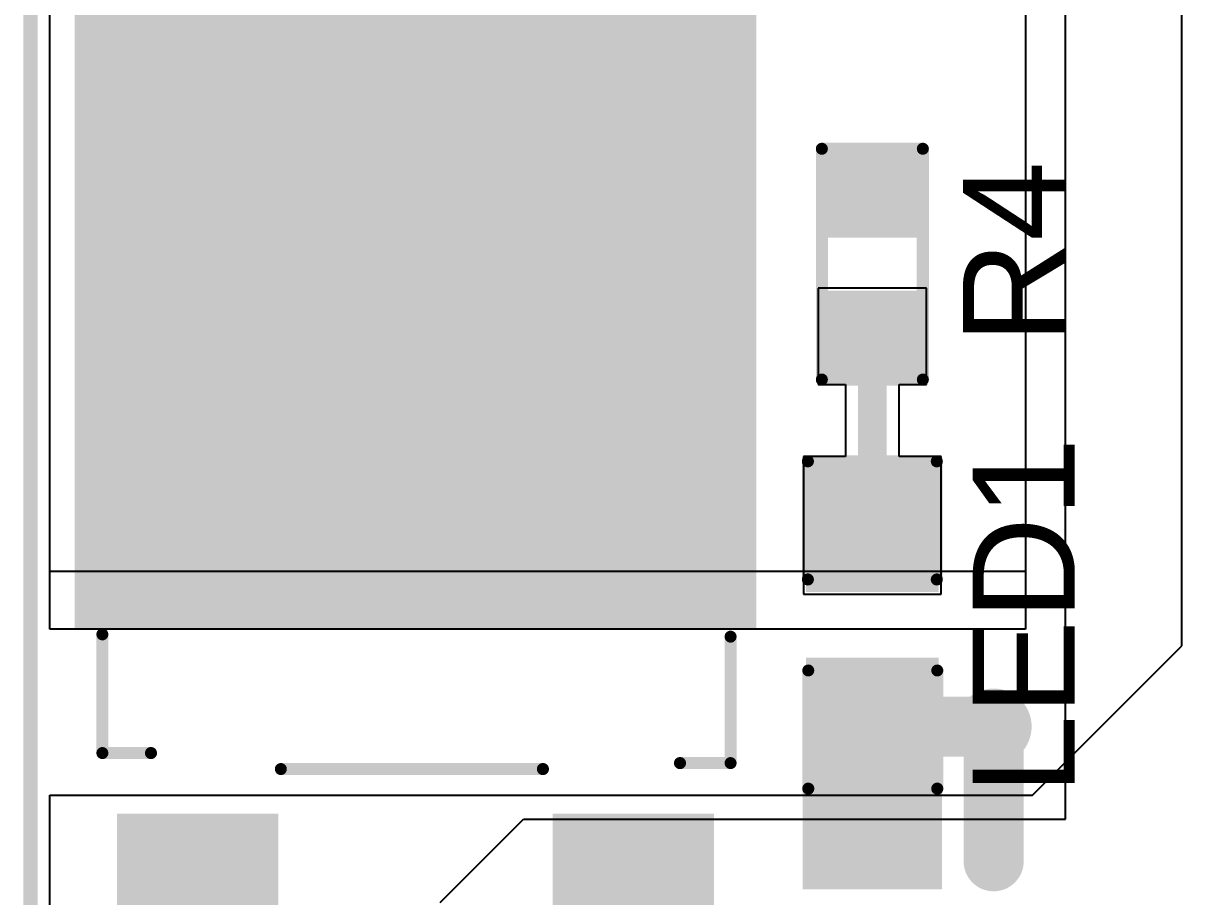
# Model space of a CAD drawing. Header units: millimetres. Extents: x -3 to 5381, y -54 to 5355.
# Drawn here: x -3.08 to 9.16, y -14.08 to -4.85 of the extents above; entities that cross this region are included whole.
import ezdxf

# ---------------------------------------------------------------- set-up
doc = ezdxf.new("R2010")
doc.units = ezdxf.units.MM
for name, color, linetype in [('BottomLayer', 5, 'Continuous'), ('BottomSolder', 6, 'Continuous'), ('Mechanical2', 216, 'Continuous'), ('TopLayer', 1, 'Continuous'), ('TopOverlay', 2, 'Continuous'), ('TopPaste', 8, 'Continuous'), ('TopSolder', 216, 'Continuous'), ('ViaHoleLayer', 16, 'Continuous')]:
    doc.layers.add(name, color=color, linetype=linetype)
doc.styles.add('Arial', font='arial.ttf', dxfattribs={"height": 0.2})

# ---------------------------------------------------------------- blocks, each defined once
blk = doc.blocks.new('R___0603_23')
at = {"layer": 'TopLayer'}
for points in [[(-0.381, 0.4445), (-0.381, -0.4445), (-1.143, -0.4445), (-1.143, 0.4445)], [(1.143, 0.4445), (1.143, -0.4445), (0.381, -0.4445), (0.381, 0.4445)]]:
    blk.add_hatch(color=1, dxfattribs=at).paths.add_polyline_path(points)
at = {"layer": 'TopPaste'}
for points in [[(-0.381, 0.4445), (-0.381, -0.4445), (-1.143, -0.4445), (-1.143, 0.4445)], [(1.143, 0.4445), (1.143, -0.4445), (0.381, -0.4445), (0.381, 0.4445)]]:
    blk.add_hatch(color=8, dxfattribs=at).paths.add_polyline_path(points)
at = {"layer": 'TopSolder'}
for points in [[(-0.2794, 0.5461), (-0.2794, -0.5461), (-1.2446, -0.5461), (-1.2446, 0.5461)], [(1.2446, 0.5461), (1.2446, -0.5461), (0.2794, -0.5461), (0.2794, 0.5461)]]:
    blk.add_hatch(color=216, dxfattribs=at).paths.add_polyline_path(points)
at = {"layer": 'TopOverlay', "const_width": 0.127}
for points in [[(-1.2192, 0.5334), (-1.2192, -0.5334)], [(-1.2192, 0.5334), (1.2192, 0.5334)], [(1.2192, 0.5334), (1.2192, -0.5334)], [(-1.2192, -0.5334), (1.2192, -0.5334)]]:
    blk.add_lwpolyline(points, dxfattribs=at)
at = {"layer": 'TopOverlay', "const_width": 0.0635}
for points in [[(-1.25095, 0.5334, 1), (-1.18745, 0.5334, 1)], [(-1.25095, 0.5334, 1), (-1.18745, 0.5334, 1)], [(1.18745, 0.5334, 1), (1.25095, 0.5334, 1)], [(1.18745, 0.5334, 1), (1.25095, 0.5334, 1)], [(-1.25095, -0.5334, 1), (-1.18745, -0.5334, 1)], [(-1.25095, -0.5334, 1), (-1.18745, -0.5334, 1)], [(1.18745, -0.5334, 1), (1.25095, -0.5334, 1)], [(1.18745, -0.5334, 1), (1.25095, -0.5334, 1)]]:
    blk.add_lwpolyline(points, format="xyb", close=True, dxfattribs=at)
blk = doc.blocks.new('TO_252_2L_29')
at = {"layer": 'TopLayer'}
for points in [[(-3.5, 6.95), (3.5, 6.95), (3.5, -0.05), (-3.5, -0.05)], [(-3.05, -2.2), (-1.55, -2.2), (-1.55, -4.7), (-3.05, -4.7)], [(1.55, -2.2), (3.05, -2.2), (3.05, -4.7), (1.55, -4.7)]]:
    blk.add_hatch(color=1, dxfattribs=at).paths.add_polyline_path(points)
at = {"layer": 'TopPaste'}
for points in [[(-3.5, 6.95), (3.5, 6.95), (3.5, -0.05), (-3.5, -0.05)], [(-3.05, -2.2), (-1.55, -2.2), (-1.55, -4.7), (-3.05, -4.7)], [(1.55, -2.2), (3.05, -2.2), (3.05, -4.7), (1.55, -4.7)]]:
    blk.add_hatch(color=8, dxfattribs=at).paths.add_polyline_path(points)
at = {"layer": 'TopSolder'}
for points in [[(-3.602, 7.052), (3.602, 7.052), (3.602, -0.152), (-3.602, -0.152)], [(-3.152, -2.098), (-1.448, -2.098), (-1.448, -4.802), (-3.152, -4.802)], [(1.448, -2.098), (3.152, -2.098), (3.152, -4.802), (1.448, -4.802)]]:
    blk.add_hatch(color=216, dxfattribs=at).paths.add_polyline_path(points)
at = {"layer": 'TopOverlay', "const_width": 0.127}
for points in [[(-3.308, -1.457), (-3.308, -0.203)], [(3.329, -1.563), (3.329, -0.227)], [(-3.308, -1.457), (-2.794, -1.457)], [(-1.422, -1.626), (1.346, -1.626)], [(2.794, -1.563), (3.329, -1.563)], [(-3.353, -3.277), (-3.226, -3.404)], [(-3.353, -3.531), (-3.353, -3.277)], [(-3.353, -3.531), (-3.226, -3.404)]]:
    blk.add_lwpolyline(points, dxfattribs=at)
at = {"layer": 'TopOverlay', "const_width": 0.0635}
for points in [[(-3.339, -0.203, 1), (-3.276, -0.203, 1)], [(3.297, -0.227, 1), (3.36, -0.227, 1)], [(-3.339, -1.457, 1), (-3.276, -1.457, 1)], [(-3.339, -1.457, 1), (-3.276, -1.457, 1)], [(-2.826, -1.457, 1), (-2.762, -1.457, 1)], [(-1.454, -1.626, 1), (-1.391, -1.626, 1)], [(1.314, -1.626, 1), (1.378, -1.626, 1)], [(2.762, -1.563, 1), (2.826, -1.563, 1)], [(3.297, -1.563, 1), (3.36, -1.563, 1)], [(3.297, -1.563, 1), (3.36, -1.563, 1)], [(-3.385, -3.277, 1), (-3.321, -3.277, 1)], [(-3.385, -3.277, 1), (-3.321, -3.277, 1)], [(-3.258, -3.404, 1), (-3.194, -3.404, 1)], [(-3.258, -3.404, 1), (-3.194, -3.404, 1)], [(-3.385, -3.531, 1), (-3.321, -3.531, 1)], [(-3.385, -3.531, 1), (-3.321, -3.531, 1)]]:
    blk.add_lwpolyline(points, format="xyb", close=True, dxfattribs=at)
blk = doc.blocks.new('LED_0805_48')
at = {"layer": 'TopLayer'}
for points in [[(-1.65, 0.6), (-0.45, 0.6), (-0.45, -0.6), (-1.65, -0.6)], [(0.45, 0.6), (1.65, 0.6), (1.65, -0.6), (0.45, -0.6)]]:
    blk.add_hatch(color=1, dxfattribs=at).paths.add_polyline_path(points)
at = {"layer": 'TopOverlay'}
blk.add_hatch(color=2, dxfattribs=at).paths.add_polyline_path([(1.731, -0.736), (2.794, -0.736), (2.794, 0.737), (1.731, 0.737)])
at = {"layer": 'TopPaste'}
for points in [[(-1.65, 0.6), (-0.45, 0.6), (-0.45, -0.6), (-1.65, -0.6)], [(0.45, 0.6), (1.65, 0.6), (1.65, -0.6), (0.45, -0.6)]]:
    blk.add_hatch(color=8, dxfattribs=at).paths.add_polyline_path(points)
at = {"layer": 'TopSolder'}
for points in [[(-1.752, 0.702), (-0.348, 0.702), (-0.348, -0.702), (-1.752, -0.702)], [(0.348, 0.702), (1.752, 0.702), (1.752, -0.702), (0.348, -0.702)]]:
    blk.add_hatch(color=216, dxfattribs=at).paths.add_polyline_path(points)
at = {"layer": 'TopOverlay', "const_width": 0.127}
for points in [[(-0.479, 0.681), (-1.727, 0.681)], [(-1.727, -0.681), (-1.727, 0.681)], [(1.731, 0.686), (0.483, 0.686)], [(1.731, -0.677), (1.731, 0.686)], [(-0.479, -0.681), (-1.727, -0.681)], [(1.731, -0.677), (0.483, -0.677)]]:
    blk.add_lwpolyline(points, dxfattribs=at)
at = {"layer": 'TopOverlay', "const_width": 0.0635}
for points in [[(-1.759, 0.681, 1), (-1.695, 0.681, 1)], [(-1.759, 0.681, 1), (-1.695, 0.681, 1)], [(-0.511, 0.681, 1), (-0.447, 0.681, 1)], [(0.451, 0.686, 1), (0.514, 0.686, 1)], [(1.699, 0.686, 1), (1.763, 0.686, 1)], [(1.699, 0.686, 1), (1.763, 0.686, 1)], [(-1.759, -0.681, 1), (-1.695, -0.681, 1)], [(-1.759, -0.681, 1), (-1.695, -0.681, 1)], [(-0.511, -0.681, 1), (-0.447, -0.681, 1)], [(0.451, -0.677, 1), (0.514, -0.677, 1)], [(1.699, -0.677, 1), (1.763, -0.677, 1)], [(1.699, -0.677, 1), (1.763, -0.677, 1)]]:
    blk.add_lwpolyline(points, format="xyb", close=True, dxfattribs=at)

msp = doc.modelspace()

# ---------------------------------------------------------------- hatches: boundary and pattern name
at = {"layer": 'BottomLayer'}
h = msp.add_hatch(color=5, dxfattribs=at)
edge = h.paths.add_edge_path()
edge.add_arc((7.175, -12.281), 0.3, 0, 360)
at = {"layer": 'BottomSolder'}
h = msp.add_hatch(color=6, dxfattribs=at)
edge = h.paths.add_edge_path()
edge.add_arc((7.175, -12.281), 0.402, 0, 360)
at = {"layer": 'TopLayer'}
h = msp.add_hatch(color=1, dxfattribs=at)
edge = h.paths.add_edge_path()
edge.add_arc((7.175, -12.281), 0.3, 0, 360)
at = {"layer": 'TopSolder'}
h = msp.add_hatch(color=216, dxfattribs=at)
edge = h.paths.add_edge_path()
edge.add_arc((7.175, -12.281), 0.402, 0, 360)
at = {"layer": 'ViaHoleLayer'}
h = msp.add_hatch(color=16, dxfattribs=at)
edge = h.paths.add_edge_path()
edge.add_arc((7.175, -12.281), 0.15, 0, 360)

# ---------------------------------------------------------------- linework, layer by layer
at = {"layer": 'BottomLayer'}
for p, q in [((7.512, 2.796), (7.512, -10.643)), ((-2.796, -10.643), (-2.796, -0.127)), ((9.163, -11.429), (9.163, -3.871)), ((7.512, -10.643), (-2.796, -10.643)), ((7.587, -13.006), (9.163, -11.429)), ((-2.796, -23.952), (-2.796, -13.006)), ((-2.796, -13.006), (7.587, -13.006))]:
    msp.add_line(p, q, dxfattribs=at)
for points, const_width in [([(7.175, -13.704), (7.175, -12.281)], 0.635), ([(7.137, -13.741), (7.175, -13.704)], 0.254)]:
    msp.add_lwpolyline(points, dxfattribs=dict(at, const_width=const_width))
for points, const_width in [([(7.017, -12.281, 1), (7.334, -12.281, 1)], 0.318), ([(7.017, -13.704, 1), (7.334, -13.704, 1)], 0.318), ([(7.112, -13.704, 1), (7.239, -13.704, 1)], 0.127), ([(7.074, -13.741, 1), (7.201, -13.741, 1)], 0.127)]:
    msp.add_lwpolyline(points, format="xyb", close=True, dxfattribs=dict(at, const_width=const_width))
at = {"layer": 'Mechanical2', "const_width": 0.152}
msp.add_lwpolyline([(-3, -23.952), (-3, 0)], dxfattribs=at)
at = {"layer": 'TopLayer'}
for p, q in [((7.512, 2.796), (7.512, -11.252)), ((-2.796, -11.252), (-2.796, -0.127)), ((7.934, -13.259), (7.934, -4.064)), ((6.465, -7.65), (5.322, -7.65)), ((5.322, -7.65), (5.322, -8.666)), ((6.465, -8.666), (6.465, -7.65)), ((5.322, -8.666), (5.609, -8.666)), ((5.609, -8.666), (5.609, -9.429)), ((6.178, -9.429), (6.178, -8.666)), ((6.178, -8.666), (6.465, -8.666)), ((5.609, -9.429), (5.167, -9.429)), ((5.167, -9.429), (5.167, -10.883)), ((6.621, -9.429), (6.178, -9.429)), ((6.621, -10.883), (6.621, -9.429)), ((5.167, -10.883), (6.621, -10.883)), ((7.512, -11.252), (-2.796, -11.252)), ((1.33, -14.139), (2.21, -13.259)), ((2.21, -13.259), (7.934, -13.259))]:
    msp.add_line(p, q, dxfattribs=at)
for points, const_width in [([(5.894, -10.156), (5.894, -8.158)], 0.305), ([(5.894, -12.281), (7.175, -12.281)], 0.635), ([(-1.207, -16.392), (-1.207, -13.691)], 0.635)]:
    msp.add_lwpolyline(points, dxfattribs=dict(at, const_width=const_width))
for points, const_width in [([(5.817, -8.158, 1), (5.97, -8.158, 1)], 0.152), ([(5.817, -10.156, 1), (5.97, -10.156, 1)], 0.152), ([(5.735, -12.281, 1), (6.052, -12.281, 1)], 0.318), ([(7.017, -12.281, 1), (7.334, -12.281, 1)], 0.318), ([(-1.366, -13.691, 1), (-1.048, -13.691, 1)], 0.318)]:
    msp.add_lwpolyline(points, format="xyb", close=True, dxfattribs=dict(at, const_width=const_width))

# ---------------------------------------------------------------- block references
msp.add_blockref('TO_252_2L_29', (1.068, -11.104))
for name, p, rotation in [('R___0603_23', (5.894, -7.396), 90), ('LED_0805_48', (5.894, -11.206), 270)]:
    msp.add_blockref(name, p, dxfattribs=dict(rotation=rotation))

# ---------------------------------------------------------------- texts
at = {"layer": 'TopOverlay', "style": 'Arial'}
for s, p in [('R4', (7.931, -8.24)), ('LED1', (8.033, -13))]:
    msp.add_text(s, height=1.0795, rotation=90, dxfattribs=at).set_placement(p)

doc.saveas('drawing.dxf')
